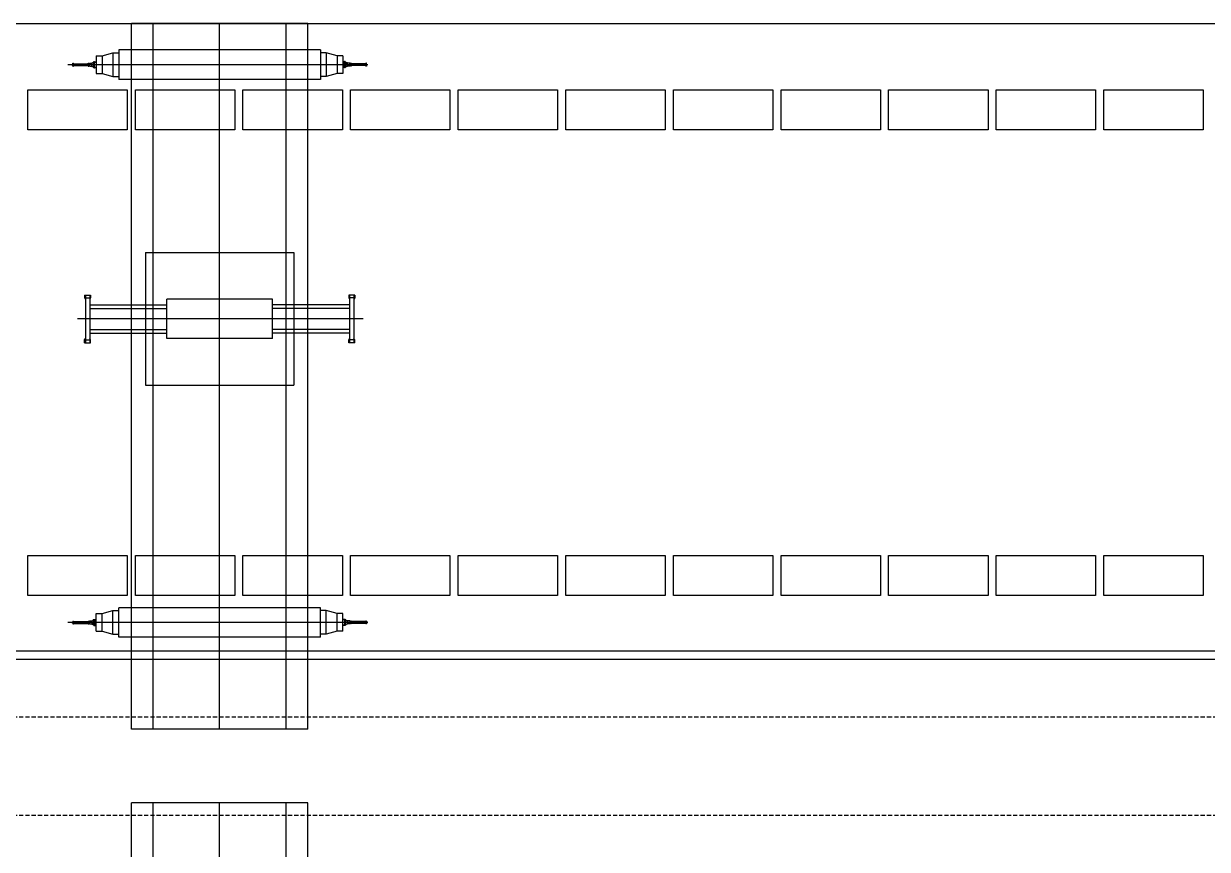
# Model space of a CAD drawing. Header units: millimetres. Extents: x -582 to 479, y -622 to 401.
# Drawn here: x 99.4 to 171.6, y 168.2 to 218.6 of the extents above; entities that cross this region are included whole.
import ezdxf

# ---------------------------------------------------------------- set-up
doc = ezdxf.new("R2010")
doc.units = ezdxf.units.MM
doc.linetypes.add('DASHED', pattern=[19.05, 12.7, -6.35])
for name, color, linetype in [('0001-佛渡-工艺-方案一-围网(内集卡一侧新增）', 40, 'Continuous'), ('0001-佛渡-工艺-方案一-设备', 40, 'Continuous'), ('0001-佛渡-平面-方案一道路中心线', 11, 'Continuous'), ('0001-佛渡-平面-方案一道路边界', 7, 'Continuous'), ('SLOT', 115, 'Continuous')]:
    doc.layers.add(name, color=color, linetype=linetype)
doc.linetypes.add('FENCELINE2', pattern='A,0.25,-0.1,[132,ltypeshp.shx,S=0.1,R=0,X=-0.1,Y=0],-0.1,1', length=1.45)

# ---------------------------------------------------------------- blocks, each defined once
blk = doc.blocks.new('YC')
at = {"color": 40, "extrusion": (0.019869, 3.07925e-06, 0.999803)}
for p, q in [((2963.457, -564.5, 0.059), (2952.717, -564.501, 0.273)), ((2952.721, -614.501, 0.273), (2952.717, -564.501, 0.273)), ((2954.034, -614.501, 0.247), (2954.03, -564.501, 0.247)), ((2958.091, -614.501, 0.166), (2958.087, -564.501, 0.166)), ((2962.148, -614.5, 0.086), (2962.145, -564.5, 0.085)), ((2963.461, -614.5, 0.059), (2963.457, -564.5, 0.059)), ((2950.572, -570.464, 0.315), (2950.93, -570.464, 0.308)), ((2950.572, -570.464, 0.315), (2950.572, -571.538, 0.315)), ((2950.93, -570.464, 0.308), (2951.584, -570.285, 0.295)), ((2950.93, -570.464, 0.308), (2950.93, -571.538, 0.308)), ((2951.584, -570.285, 0.295), (2951.942, -570.285, 0.288)), ((2951.584, -570.285, 0.295), (2951.584, -571.717, 0.295)), ((2964.233, -570.105, 0.044), (2951.942, -570.106, 0.288)), ((2951.942, -570.106, 0.288), (2951.942, -571.896, 0.288)), ((2964.233, -570.105, 0.044), (2964.233, -571.895, 0.044)), ((2964.591, -570.284, 0.037), (2964.233, -570.284, 0.044)), ((2965.245, -570.463, 0.024), (2964.591, -570.284, 0.037)), ((2964.591, -570.284, 0.037), (2964.591, -571.716, 0.037)), ((2965.603, -570.463, 0.017), (2965.245, -570.463, 0.024)), ((2965.245, -570.463, 0.024), (2965.245, -571.537, 0.024)), ((2965.603, -570.463, 0.017), (2965.603, -571.537, 0.017)), ((2967.111, -571, -0.013), (2948.84, -571.001, 0.35)), ((2949.083, -571.001, 0.345), (2949.154, -571.001, 0.344)), ((2949.138, -570.924, 0.344), (2949.144, -570.918, 0.344)), ((2949.138, -571.079, 0.344), (2949.138, -570.924, 0.344)), ((2949.138, -571.079, 0.344), (2949.144, -571.085, 0.344)), ((2949.144, -570.918, 0.344), (2949.18, -570.918, 0.343)), ((2949.144, -571.085, 0.344), (2949.144, -570.918, 0.344)), ((2949.144, -571.085, 0.344), (2949.18, -571.085, 0.343)), ((2949.18, -571.085, 0.343), (2949.18, -570.918, 0.343)), ((2949.18, -570.942, 0.343), (2950.156, -570.941, 0.324)), ((2949.18, -571.061, 0.343), (2950.156, -571.061, 0.324)), ((2950.073, -570.924, 0.325), (2950.079, -570.918, 0.325)), ((2950.073, -571.079, 0.325), (2950.073, -570.924, 0.325)), ((2950.073, -571.079, 0.325), (2950.079, -571.085, 0.325)), ((2950.079, -570.918, 0.325), (2950.115, -570.918, 0.325)), ((2950.079, -571.085, 0.325), (2950.079, -570.918, 0.325)), ((2950.079, -571.085, 0.325), (2950.115, -571.085, 0.325)), ((2950.115, -571.085, 0.325), (2950.115, -570.918, 0.325)), ((2950.156, -571.096, 0.324), (2950.156, -570.907, 0.324)), ((2950.294, -570.898, 0.321), (2950.405, -570.882, 0.319)), ((2950.294, -571.105, 0.321), (2950.294, -570.898, 0.321)), ((2950.294, -571.105, 0.321), (2950.405, -571.12, 0.319)), ((2950.374, -570.876, 0.319), (2950.458, -570.876, 0.318)), ((2950.374, -571.126, 0.319), (2950.458, -571.126, 0.318)), ((2950.384, -571.126, 0.319), (2950.468, -571.126, 0.317)), ((2950.387, -570.858, 0.319), (2950.387, -570.894, 0.319)), ((2950.387, -571.144, 0.319), (2950.387, -571.109, 0.319)), ((2950.405, -570.852, 0.319), (2950.389, -570.852, 0.319)), ((2950.405, -570.864, 0.319), (2950.389, -570.864, 0.319)), ((2950.405, -570.888, 0.319), (2950.389, -570.888, 0.319)), ((2950.405, -570.9, 0.319), (2950.389, -570.9, 0.319)), ((2950.405, -571.103, 0.319), (2950.389, -571.103, 0.319)), ((2950.405, -571.115, 0.319), (2950.389, -571.115, 0.319)), ((2950.405, -571.138, 0.319), (2950.389, -571.138, 0.319)), ((2950.405, -571.15, 0.319), (2950.389, -571.15, 0.319)), ((2950.405, -570.84, 0.319), (2950.405, -571.001, 0.319)), ((2950.405, -570.84, 0.319), (2950.431, -570.84, 0.318)), ((2950.405, -570.852, 0.319), (2950.405, -570.9, 0.319)), ((2950.405, -570.856, 0.319), (2950.405, -570.856, 0.319)), ((2950.405, -570.856, 0.319), (2950.405, -570.896, 0.319)), ((2950.405, -570.896, 0.319), (2950.405, -570.896, 0.319)), ((2950.405, -571.162, 0.319), (2950.405, -571.001, 0.319)), ((2950.405, -571.15, 0.319), (2950.405, -571.103, 0.319)), ((2950.405, -571.147, 0.319), (2950.405, -571.106, 0.319)), ((2950.405, -571.106, 0.319), (2950.405, -571.106, 0.319)), ((2950.405, -571.147, 0.319), (2950.405, -571.147, 0.319)), ((2950.405, -571.162, 0.319), (2950.431, -571.162, 0.318)), ((2950.431, -570.816, 0.318), (2950.467, -570.816, 0.318)), ((2950.431, -571.186, 0.318), (2950.431, -570.816, 0.318)), ((2950.431, -570.84, 0.318), (2950.431, -571.001, 0.318)), ((2950.431, -571.162, 0.318), (2950.431, -571.001, 0.318)), ((2950.431, -571.186, 0.318), (2950.467, -571.186, 0.318)), ((2950.467, -571.186, 0.318), (2950.467, -570.816, 0.318)), ((2965.792, -571.125, 0.013), (2965.707, -571.125, 0.015)), ((2965.744, -570.815, 0.014), (2965.708, -570.815, 0.015)), ((2965.708, -571.185, 0.015), (2965.708, -570.815, 0.015)), ((2965.744, -571.185, 0.014), (2965.708, -571.185, 0.015)), ((2965.802, -570.875, 0.013), (2965.718, -570.875, 0.014)), ((2965.802, -571.125, 0.013), (2965.718, -571.125, 0.014)), ((2965.744, -571.185, 0.014), (2965.744, -570.815, 0.014)), ((2965.744, -570.839, 0.014), (2965.744, -571, 0.014)), ((2965.77, -570.839, 0.013), (2965.744, -570.839, 0.014)), ((2965.744, -571.161, 0.014), (2965.744, -571, 0.014)), ((2965.77, -571.161, 0.013), (2965.744, -571.161, 0.014)), ((2965.77, -570.839, 0.013), (2965.77, -571, 0.013)), ((2965.77, -570.855, 0.013), (2965.771, -570.855, 0.013)), ((2965.77, -570.855, 0.013), (2965.77, -570.895, 0.013)), ((2965.881, -570.897, 0.011), (2965.77, -570.881, 0.013)), ((2965.77, -570.895, 0.013), (2965.771, -570.895, 0.013)), ((2965.77, -571.161, 0.013), (2965.77, -571, 0.013)), ((2965.881, -571.104, 0.011), (2965.77, -571.119, 0.013)), ((2965.77, -571.145, 0.013), (2965.77, -571.105, 0.013)), ((2965.77, -571.105, 0.013), (2965.771, -571.105, 0.013)), ((2965.77, -571.145, 0.013), (2965.771, -571.145, 0.013)), ((2965.771, -570.851, 0.013), (2965.771, -570.899, 0.013)), ((2965.771, -570.851, 0.013), (2965.787, -570.851, 0.013)), ((2965.771, -570.863, 0.013), (2965.787, -570.863, 0.013)), ((2965.771, -570.887, 0.013), (2965.787, -570.887, 0.013)), ((2965.771, -570.899, 0.013), (2965.787, -570.899, 0.013)), ((2965.771, -571.102, 0.013), (2965.787, -571.102, 0.013)), ((2965.771, -571.149, 0.013), (2965.771, -571.102, 0.013)), ((2965.771, -571.113, 0.013), (2965.787, -571.113, 0.013)), ((2965.771, -571.137, 0.013), (2965.787, -571.137, 0.013)), ((2965.771, -571.149, 0.013), (2965.787, -571.149, 0.013)), ((2965.788, -570.857, 0.013), (2965.788, -570.893, 0.013)), ((2965.788, -571.143, 0.013), (2965.788, -571.107, 0.013)), ((2965.881, -571.104, 0.011), (2965.881, -570.897, 0.011)), ((2966.02, -571.095, 0.008), (2966.02, -570.906, 0.008)), ((2966.996, -570.94, -0.011), (2966.02, -570.94, 0.008)), ((2966.996, -571.06, -0.011), (2966.02, -571.06, 0.008)), ((2966.06, -571.084, 0.008), (2966.06, -570.916, 0.008)), ((2966.096, -570.916, 0.007), (2966.06, -570.916, 0.008)), ((2966.096, -571.084, 0.007), (2966.06, -571.084, 0.008)), ((2966.102, -570.922, 0.007), (2966.096, -570.916, 0.007)), ((2966.096, -571.084, 0.007), (2966.096, -570.916, 0.007)), ((2966.102, -571.078, 0.007), (2966.096, -571.084, 0.007)), ((2966.102, -571.078, 0.007), (2966.102, -570.922, 0.007)), ((2966.996, -571.084, -0.011), (2966.996, -570.916, -0.011)), ((2967.032, -570.916, -0.012), (2966.996, -570.916, -0.011)), ((2967.032, -571.084, -0.012), (2966.996, -571.084, -0.011)), ((2967.038, -570.922, -0.012), (2967.032, -570.916, -0.012)), ((2967.032, -571.084, -0.012), (2967.032, -570.916, -0.012)), ((2967.038, -571.078, -0.012), (2967.032, -571.084, -0.012)), ((2967.038, -571.078, -0.012), (2967.038, -570.922, -0.012)), ((2950.572, -571.538, 0.315), (2950.93, -571.538, 0.308)), ((2950.93, -571.538, 0.308), (2951.584, -571.717, 0.295)), ((2951.584, -571.717, 0.295), (2951.942, -571.717, 0.288)), ((2964.233, -571.895, 0.044), (2951.942, -571.896, 0.288)), ((2964.591, -571.716, 0.037), (2964.233, -571.716, 0.044)), ((2965.245, -571.537, 0.024), (2964.591, -571.716, 0.037)), ((2965.603, -571.537, 0.017), (2965.245, -571.537, 0.024)), ((2953.574, -585.459, 0.256), (2962.604, -585.458, 0.076)), ((2953.574, -585.459, 0.256), (2953.574, -593.543, 0.256)), ((2962.604, -585.458, 0.076), (2962.605, -593.543, 0.076)), ((2949.857, -588.045, 0.33), (2950.221, -588.045, 0.322)), ((2949.857, -588.045, 0.33), (2949.857, -588.218, 0.33)), ((2949.857, -588.218, 0.33), (2949.905, -588.305, 0.329)), ((2949.905, -588.045, 0.329), (2949.905, -590.957, 0.329)), ((2949.905, -588.218, 0.329), (2950.173, -588.218, 0.323)), ((2950.173, -588.045, 0.323), (2950.173, -590.957, 0.323)), ((2950.221, -588.218, 0.322), (2950.173, -588.305, 0.323)), ((2950.173, -588.635, 0.323), (2954.867, -588.634, 0.23)), ((2950.221, -588.045, 0.322), (2950.221, -588.218, 0.322)), ((2954.867, -590.697, 0.23), (2954.867, -588.304, 0.23)), ((2961.311, -588.304, 0.102), (2954.867, -588.304, 0.23)), ((2961.311, -590.697, 0.102), (2961.311, -588.304, 0.102)), ((2966.005, -588.634, 0.009), (2961.311, -588.634, 0.102)), ((2966.321, -588.044, 0.003), (2965.957, -588.044, 0.01)), ((2965.957, -588.044, 0.01), (2965.957, -588.217, 0.01)), ((2965.957, -588.217, 0.01), (2966.005, -588.304, 0.009)), ((2966.005, -588.044, 0.009), (2966.005, -590.956, 0.009)), ((2966.273, -588.217, 0.003), (2966.005, -588.217, 0.009)), ((2966.273, -588.044, 0.003), (2966.273, -590.956, 0.003)), ((2966.321, -588.217, 0.003), (2966.273, -588.304, 0.003)), ((2966.321, -588.044, 0.003), (2966.321, -588.217, 0.003)), ((2950.173, -588.867, 0.323), (2954.867, -588.867, 0.23)), ((2966.005, -588.866, 0.009), (2961.311, -588.866, 0.102)), ((2966.828, -589.5, -0.008), (2949.423, -589.501, 0.338)), ((2963.04, -589.5, 0.068), (2953.139, -589.501, 0.264)), ((2949.857, -590.784, 0.33), (2949.905, -590.698, 0.329)), ((2949.857, -590.957, 0.33), (2949.857, -590.784, 0.33)), ((2949.905, -590.784, 0.329), (2950.173, -590.784, 0.323)), ((2950.173, -590.135, 0.323), (2954.867, -590.135, 0.23)), ((2950.173, -590.368, 0.323), (2954.867, -590.367, 0.23)), ((2950.221, -590.784, 0.322), (2950.173, -590.698, 0.323)), ((2950.221, -590.957, 0.322), (2950.221, -590.784, 0.322)), ((2961.311, -590.697, 0.102), (2954.867, -590.697, 0.23)), ((2966.005, -590.134, 0.009), (2961.311, -590.134, 0.102)), ((2966.005, -590.366, 0.009), (2961.311, -590.367, 0.102)), ((2965.957, -590.783, 0.01), (2966.005, -590.696, 0.009)), ((2965.957, -590.956, 0.01), (2965.957, -590.783, 0.01)), ((2966.273, -590.783, 0.003), (2966.005, -590.783, 0.009)), ((2966.321, -590.783, 0.003), (2966.273, -590.696, 0.003)), ((2966.321, -590.956, 0.003), (2966.321, -590.783, 0.003)), ((2949.857, -590.957, 0.33), (2950.221, -590.957, 0.322)), ((2966.321, -590.956, 0.003), (2965.957, -590.956, 0.01)), ((2953.574, -593.543, 0.256), (2962.605, -593.543, 0.076)), ((2950.933, -607.464, 0.308), (2951.587, -607.285, 0.295)), ((2951.587, -607.285, 0.295), (2951.945, -607.285, 0.288)), ((2951.587, -608.717, 0.295), (2951.587, -607.285, 0.295)), ((2964.236, -607.105, 0.044), (2951.945, -607.106, 0.288)), ((2951.945, -608.896, 0.288), (2951.945, -607.106, 0.288)), ((2964.236, -608.895, 0.044), (2964.236, -607.105, 0.044)), ((2964.594, -607.284, 0.037), (2964.236, -607.284, 0.044)), ((2965.248, -607.463, 0.024), (2964.594, -607.284, 0.037)), ((2964.594, -608.716, 0.037), (2964.594, -607.284, 0.037)), ((2967.114, -608, -0.013), (2948.842, -608.001, 0.35)), ((2949.086, -608.001, 0.345), (2949.157, -608.001, 0.344)), ((2949.141, -607.924, 0.344), (2949.146, -607.918, 0.344)), ((2949.141, -607.924, 0.344), (2949.141, -608.079, 0.344)), ((2949.141, -608.079, 0.344), (2949.146, -608.085, 0.344)), ((2949.146, -607.918, 0.344), (2949.182, -607.918, 0.343)), ((2949.146, -607.918, 0.344), (2949.146, -608.085, 0.344)), ((2949.146, -608.085, 0.344), (2949.182, -608.085, 0.343)), ((2949.182, -607.918, 0.343), (2949.182, -608.085, 0.343)), ((2949.182, -607.942, 0.343), (2950.158, -607.941, 0.324)), ((2949.182, -608.061, 0.343), (2950.158, -608.061, 0.324)), ((2950.076, -607.924, 0.325), (2950.082, -607.918, 0.325)), ((2950.076, -607.924, 0.325), (2950.076, -608.079, 0.325)), ((2950.076, -608.079, 0.325), (2950.082, -608.085, 0.325)), ((2950.082, -607.918, 0.325), (2950.118, -607.918, 0.325)), ((2950.082, -607.918, 0.325), (2950.082, -608.085, 0.325)), ((2950.082, -608.085, 0.325), (2950.118, -608.085, 0.325)), ((2950.118, -607.918, 0.325), (2950.118, -608.085, 0.325)), ((2950.158, -607.907, 0.324), (2950.158, -608.096, 0.324)), ((2950.297, -607.898, 0.321), (2950.408, -607.882, 0.319)), ((2950.297, -607.898, 0.321), (2950.297, -608.105, 0.321)), ((2950.297, -608.105, 0.321), (2950.408, -608.12, 0.319)), ((2950.377, -607.876, 0.319), (2950.46, -607.876, 0.318)), ((2950.386, -607.876, 0.319), (2950.471, -607.876, 0.318)), ((2950.39, -607.858, 0.319), (2950.39, -607.894, 0.319)), ((2950.39, -608.144, 0.319), (2950.39, -608.109, 0.319)), ((2950.408, -607.852, 0.319), (2950.392, -607.852, 0.319)), ((2950.408, -607.864, 0.319), (2950.392, -607.864, 0.319)), ((2950.408, -607.888, 0.319), (2950.392, -607.888, 0.319)), ((2950.408, -607.9, 0.319), (2950.392, -607.9, 0.319)), ((2950.408, -608.103, 0.319), (2950.392, -608.103, 0.319)), ((2950.408, -608.115, 0.319), (2950.392, -608.115, 0.319)), ((2950.408, -607.84, 0.319), (2950.434, -607.84, 0.318)), ((2950.408, -607.84, 0.319), (2950.408, -608.001, 0.319)), ((2950.408, -607.852, 0.319), (2950.408, -607.9, 0.319)), ((2950.408, -607.856, 0.319), (2950.408, -607.896, 0.319)), ((2950.408, -607.856, 0.319), (2950.408, -607.856, 0.319)), ((2950.408, -607.896, 0.319), (2950.408, -607.896, 0.319)), ((2950.408, -608.162, 0.319), (2950.408, -608.001, 0.319)), ((2950.408, -608.15, 0.319), (2950.408, -608.103, 0.319)), ((2950.408, -608.106, 0.319), (2950.408, -608.106, 0.319)), ((2950.408, -608.147, 0.319), (2950.408, -608.106, 0.319)), ((2950.434, -607.816, 0.318), (2950.47, -607.816, 0.318)), ((2950.434, -607.816, 0.318), (2950.434, -608.186, 0.318)), ((2950.434, -607.84, 0.318), (2950.434, -608.001, 0.318)), ((2950.434, -608.162, 0.318), (2950.434, -608.001, 0.318)), ((2950.47, -607.816, 0.318), (2950.47, -608.186, 0.318)), ((2950.575, -607.464, 0.315), (2950.933, -607.464, 0.308)), ((2950.575, -608.538, 0.315), (2950.575, -607.464, 0.315)), ((2950.933, -608.538, 0.308), (2950.933, -607.464, 0.308)), ((2965.606, -607.463, 0.017), (2965.248, -607.463, 0.024)), ((2965.248, -608.537, 0.024), (2965.248, -607.463, 0.024)), ((2965.606, -608.537, 0.017), (2965.606, -607.463, 0.017)), ((2965.794, -607.875, 0.013), (2965.71, -607.875, 0.015)), ((2965.747, -607.815, 0.014), (2965.711, -607.815, 0.015)), ((2965.711, -607.815, 0.015), (2965.711, -608.185, 0.015)), ((2965.804, -607.875, 0.013), (2965.72, -607.875, 0.015)), ((2965.747, -607.815, 0.014), (2965.747, -608.185, 0.014)), ((2965.773, -607.839, 0.013), (2965.747, -607.839, 0.014)), ((2965.747, -607.839, 0.014), (2965.747, -608, 0.014)), ((2965.747, -608.161, 0.014), (2965.747, -608, 0.014)), ((2965.773, -607.839, 0.013), (2965.773, -608, 0.013)), ((2965.773, -607.851, 0.013), (2965.789, -607.851, 0.013)), ((2965.773, -607.851, 0.013), (2965.773, -607.899, 0.013)), ((2965.773, -607.855, 0.013), (2965.773, -607.895, 0.013)), ((2965.773, -607.855, 0.013), (2965.773, -607.855, 0.013)), ((2965.773, -607.863, 0.013), (2965.789, -607.863, 0.013)), ((2965.884, -607.897, 0.011), (2965.773, -607.881, 0.013)), ((2965.773, -607.887, 0.013), (2965.789, -607.887, 0.013)), ((2965.773, -607.895, 0.013), (2965.773, -607.895, 0.013)), ((2965.773, -607.899, 0.013), (2965.789, -607.899, 0.013)), ((2965.773, -608.161, 0.013), (2965.773, -608, 0.013)), ((2965.773, -608.149, 0.013), (2965.773, -608.102, 0.013)), ((2965.773, -608.102, 0.013), (2965.789, -608.102, 0.013)), ((2965.884, -608.104, 0.011), (2965.773, -608.119, 0.013)), ((2965.773, -608.105, 0.013), (2965.773, -608.105, 0.013)), ((2965.773, -608.145, 0.013), (2965.773, -608.105, 0.013)), ((2965.773, -608.113, 0.013), (2965.789, -608.113, 0.013)), ((2965.791, -607.857, 0.013), (2965.791, -607.893, 0.013)), ((2965.791, -608.143, 0.013), (2965.791, -608.107, 0.013)), ((2965.884, -607.897, 0.011), (2965.884, -608.104, 0.011)), ((2966.022, -607.906, 0.009), (2966.022, -608.095, 0.009)), ((2966.998, -607.94, -0.011), (2966.022, -607.94, 0.009)), ((2966.998, -608.06, -0.011), (2966.022, -608.06, 0.009)), ((2966.063, -607.916, 0.008), (2966.063, -608.084, 0.008)), ((2966.099, -607.916, 0.007), (2966.063, -607.916, 0.008)), ((2966.099, -608.084, 0.007), (2966.063, -608.084, 0.008)), ((2966.105, -607.922, 0.007), (2966.099, -607.916, 0.007)), ((2966.099, -607.916, 0.007), (2966.099, -608.084, 0.007)), ((2966.105, -608.078, 0.007), (2966.099, -608.084, 0.007)), ((2966.105, -607.922, 0.007), (2966.105, -608.078, 0.007)), ((2966.998, -607.916, -0.011), (2966.998, -608.084, -0.011)), ((2967.034, -607.916, -0.012), (2966.998, -607.916, -0.011)), ((2967.034, -608.084, -0.012), (2966.998, -608.084, -0.011)), ((2967.04, -607.922, -0.012), (2967.034, -607.916, -0.012)), ((2967.034, -607.916, -0.012), (2967.034, -608.084, -0.012)), ((2967.04, -608.078, -0.012), (2967.034, -608.084, -0.012)), ((2967.04, -607.922, -0.012), (2967.04, -608.078, -0.012)), ((2950.377, -608.126, 0.319), (2950.46, -608.126, 0.318)), ((2950.408, -608.138, 0.319), (2950.392, -608.138, 0.319)), ((2950.408, -608.15, 0.319), (2950.392, -608.15, 0.319)), ((2950.408, -608.147, 0.319), (2950.408, -608.147, 0.319)), ((2950.408, -608.162, 0.319), (2950.434, -608.162, 0.318)), ((2950.434, -608.186, 0.318), (2950.47, -608.186, 0.318)), ((2950.575, -608.538, 0.315), (2950.933, -608.538, 0.308)), ((2950.933, -608.538, 0.308), (2951.587, -608.717, 0.295)), ((2951.587, -608.717, 0.295), (2951.945, -608.717, 0.288)), ((2964.594, -608.716, 0.037), (2964.236, -608.716, 0.044)), ((2965.248, -608.537, 0.024), (2964.594, -608.716, 0.037)), ((2965.606, -608.537, 0.017), (2965.248, -608.537, 0.024)), ((2965.747, -608.185, 0.014), (2965.711, -608.185, 0.015)), ((2965.804, -608.125, 0.013), (2965.721, -608.125, 0.015)), ((2965.773, -608.161, 0.013), (2965.747, -608.161, 0.014)), ((2965.773, -608.137, 0.013), (2965.789, -608.137, 0.013)), ((2965.773, -608.145, 0.013), (2965.773, -608.145, 0.013)), ((2965.773, -608.149, 0.013), (2965.789, -608.149, 0.013)), ((2964.236, -608.895, 0.044), (2951.945, -608.896, 0.288)), ((2963.461, -614.5, 0.059), (2952.721, -614.501, 0.273))]:
    blk.add_line(p, q, dxfattribs=at)
at = {"color": 40, "linetype": 'ByBlock', "extrusion": (0.019869, 3.07925e-06, 0.999803)}
for p, q in [((2950.156, -570.907, 0.324), (2950.294, -570.907, 0.321)), ((2950.156, -571.096, 0.324), (2950.294, -571.096, 0.321)), ((2966.02, -570.906, 0.008), (2965.881, -570.906, 0.011)), ((2966.02, -571.095, 0.008), (2965.881, -571.095, 0.011)), ((2950.158, -607.907, 0.324), (2950.297, -607.907, 0.321)), ((2950.158, -608.096, 0.324), (2950.297, -608.096, 0.321)), ((2966.022, -607.906, 0.009), (2965.884, -607.906, 0.011)), ((2966.022, -608.095, 0.009), (2965.884, -608.095, 0.011))]:
    blk.add_line(p, q, dxfattribs=at)
at = {"color": 40, "linetype": 'Continuous', "extrusion": (0.019869, 3.07925e-06, 0.999803)}
for p, q in [((2950.467, -570.821, 0.318), (2950.578, -570.821, 0.315)), ((2950.467, -570.84, 0.318), (2950.578, -570.84, 0.315)), ((2950.467, -571.162, 0.318), (2950.578, -571.162, 0.315)), ((2950.467, -571.181, 0.318), (2950.578, -571.181, 0.315)), ((2965.708, -570.82, 0.015), (2965.598, -570.82, 0.017)), ((2965.708, -570.839, 0.015), (2965.598, -570.839, 0.017)), ((2965.708, -571.161, 0.015), (2965.598, -571.161, 0.017)), ((2965.708, -571.18, 0.015), (2965.598, -571.18, 0.017)), ((2950.47, -607.821, 0.318), (2950.58, -607.821, 0.315)), ((2950.47, -607.84, 0.318), (2950.58, -607.84, 0.315)), ((2965.711, -607.82, 0.015), (2965.6, -607.82, 0.017)), ((2965.711, -607.839, 0.015), (2965.6, -607.839, 0.017)), ((2950.47, -608.162, 0.318), (2950.58, -608.162, 0.315)), ((2950.47, -608.181, 0.318), (2950.58, -608.181, 0.315)), ((2965.711, -608.161, 0.015), (2965.6, -608.161, 0.017)), ((2965.711, -608.18, 0.015), (2965.6, -608.18, 0.017))]:
    blk.add_line(p, q, dxfattribs=at)
at = {"color": 40, "extrusion": (-0.019869, -3.07925e-06, -0.999803)}
for centre, major_axis, start_param, end_param in [((2950.399, -570.858, 0.319), (-0.00843, -0.00844, 0.00017), 0.2618, 1.308997), ((2950.433, -570.876, 0.318), (-0.032, 0.032, 0.0006), -1.051761, -0.519035), ((2950.399, -570.894, 0.319), (-0.00843, 0.00843, 0.00017), -1.308997, -0.261799), ((2950.399, -571.109, 0.319), (-0.00843, 0.00843, 0.00017), -1.308997, -0.261799), ((2950.433, -571.126, 0.318), (-0.032, 0.032, 0.0006), -1.051761, -0.519035), ((2950.399, -571.144, 0.319), (-0.00843, 0.00843, 0.00017), -1.308997, -0.261799), ((2965.776, -570.857, 0.013), (-0.00843, 0.00843, 0.00017), 1.832596, 2.879794), ((2965.743, -570.875, 0.014), (-0.032, -0.032, 0.0006), 3.660628, 4.193354), ((2965.776, -570.893, 0.013), (-0.00843, 0.00843, 0.00017), 1.832596, 2.879793), ((2965.776, -571.107, 0.013), (-0.00843, -0.00844, 0.00017), 3.403392, 4.45059), ((2965.743, -571.125, 0.014), (-0.032, -0.032, 0.0006), 3.660628, 4.193354), ((2965.776, -571.143, 0.013), (-0.00843, 0.00843, 0.00017), 1.832596, 2.879794), ((2950.402, -607.858, 0.319), (-0.00843, 0.00843, 0.00017), -1.308997, -0.261799), ((2950.435, -607.876, 0.318), (-0.032, 0.032, 0.0006), -1.051761, -0.519035), ((2950.402, -607.894, 0.319), (-0.00843, 0.00843, 0.00017), -1.308997, -0.261799), ((2950.402, -608.109, 0.319), (-0.00843, 0.00843, 0.00017), -1.308997, -0.261799), ((2950.435, -608.126, 0.318), (-0.032, 0.032, 0.0006), -1.051761, -0.519035), ((2965.779, -607.857, 0.013), (-0.00843, 0.00843, 0.00017), 1.832596, 2.879793), ((2965.745, -607.875, 0.014), (-0.032, -0.032, 0.0006), 3.660628, 4.193354), ((2965.779, -607.893, 0.013), (-0.00843, -0.00844, 0.00017), 3.403392, 4.45059), ((2965.779, -608.107, 0.013), (-0.00843, 0.00843, 0.00017), 1.832596, 2.879793), ((2965.746, -608.125, 0.014), (-0.032, -0.032, 0.0006), 3.660628, 4.193354), ((2950.402, -608.144, 0.319), (-0.00843, 0.00843, 0.00017), -1.308997, -0.261799), ((2965.779, -608.143, 0.013), (-0.00843, 0.00843, 0.00017), 1.832596, 2.879793)]:
    blk.add_ellipse(centre, major_axis=major_axis, ratio=1, start_param=start_param, end_param=end_param, dxfattribs=at)
blk = doc.blocks.new('YC0')
at = {"color": 0, "extrusion": (0.019869, 1.67321e-06, 0.999803)}
for p, q in [((-509.5, -81.817, 0.107), (-509.5, -38.817, 0.107)), ((-498.76, -38.817, -0.107), (-509.5, -38.817, 0.107)), ((-508.187, -81.817, 0.081), (-508.187, -38.817, 0.081)), ((-504.13, -81.817, 0), (-504.13, -38.817, 0)), ((-500.073, -81.817, -0.081), (-500.073, -38.817, -0.081)), ((-498.76, -81.817, -0.107), (-498.76, -38.817, -0.107)), ((-511.646, -40.78, 0.149), (-511.288, -40.78, 0.142)), ((-511.646, -40.78, 0.149), (-511.646, -41.854, 0.149)), ((-511.288, -40.78, 0.142), (-510.634, -40.601, 0.129)), ((-511.288, -40.78, 0.142), (-511.288, -41.854, 0.142)), ((-510.634, -40.601, 0.129), (-510.276, -40.601, 0.122)), ((-510.634, -40.601, 0.129), (-510.634, -42.033, 0.129)), ((-497.985, -40.422, -0.122), (-510.276, -40.422, 0.122)), ((-510.276, -40.422, 0.122), (-510.276, -42.212, 0.122)), ((-497.985, -40.422, -0.122), (-497.985, -42.212, -0.122)), ((-497.627, -40.601, -0.129), (-497.985, -40.601, -0.122)), ((-496.973, -40.78, -0.142), (-497.627, -40.601, -0.129)), ((-497.627, -40.601, -0.129), (-497.627, -42.033, -0.129)), ((-496.615, -40.78, -0.149), (-496.973, -40.78, -0.142)), ((-496.973, -40.78, -0.142), (-496.973, -41.854, -0.142)), ((-496.615, -40.78, -0.149), (-496.615, -41.854, -0.149)), ((-495.106, -41.317, -0.179), (-513.378, -41.317, 0.184)), ((-513.135, -41.317, 0.179), (-513.064, -41.317, 0.178)), ((-513.08, -41.24, 0.178), (-513.074, -41.234, 0.178)), ((-513.08, -41.395, 0.178), (-513.08, -41.24, 0.178)), ((-513.08, -41.395, 0.178), (-513.074, -41.401, 0.178)), ((-513.074, -41.234, 0.178), (-513.038, -41.234, 0.177)), ((-513.074, -41.401, 0.178), (-513.074, -41.234, 0.178)), ((-513.074, -41.401, 0.178), (-513.038, -41.401, 0.177)), ((-513.038, -41.401, 0.177), (-513.038, -41.234, 0.177)), ((-513.038, -41.257, 0.177), (-512.062, -41.257, 0.158)), ((-513.038, -41.377, 0.177), (-512.062, -41.377, 0.158)), ((-512.144, -41.24, 0.159), (-512.138, -41.234, 0.159)), ((-512.144, -41.395, 0.159), (-512.144, -41.24, 0.159)), ((-512.144, -41.395, 0.159), (-512.138, -41.401, 0.159)), ((-512.138, -41.234, 0.159), (-512.103, -41.234, 0.158)), ((-512.138, -41.401, 0.159), (-512.138, -41.234, 0.159)), ((-512.138, -41.401, 0.159), (-512.103, -41.401, 0.158)), ((-512.103, -41.401, 0.158), (-512.103, -41.234, 0.158)), ((-512.062, -41.412, 0.158), (-512.062, -41.223, 0.158)), ((-511.924, -41.214, 0.155), (-511.813, -41.198, 0.153)), ((-511.924, -41.421, 0.155), (-511.924, -41.214, 0.155)), ((-511.924, -41.421, 0.155), (-511.813, -41.436, 0.153)), ((-511.844, -41.192, 0.153), (-511.76, -41.192, 0.152)), ((-511.844, -41.442, 0.153), (-511.76, -41.442, 0.152)), ((-511.834, -41.442, 0.153), (-511.749, -41.442, 0.151)), ((-511.831, -41.174, 0.153), (-511.831, -41.21, 0.153)), ((-511.831, -41.46, 0.153), (-511.831, -41.425, 0.153)), ((-511.813, -41.168, 0.153), (-511.829, -41.168, 0.153)), ((-511.813, -41.18, 0.153), (-511.829, -41.18, 0.153)), ((-511.813, -41.204, 0.153), (-511.829, -41.204, 0.153)), ((-511.813, -41.216, 0.153), (-511.829, -41.216, 0.153)), ((-511.813, -41.419, 0.153), (-511.829, -41.419, 0.153)), ((-511.813, -41.43, 0.153), (-511.829, -41.43, 0.153)), ((-511.813, -41.454, 0.153), (-511.829, -41.454, 0.153)), ((-511.813, -41.466, 0.153), (-511.829, -41.466, 0.153)), ((-511.813, -41.156, 0.153), (-511.813, -41.317, 0.153)), ((-511.813, -41.156, 0.153), (-511.786, -41.156, 0.152)), ((-511.813, -41.168, 0.153), (-511.813, -41.216, 0.153)), ((-511.813, -41.172, 0.153), (-511.813, -41.172, 0.153)), ((-511.813, -41.172, 0.153), (-511.813, -41.212, 0.153)), ((-511.813, -41.212, 0.153), (-511.813, -41.212, 0.153)), ((-511.813, -41.478, 0.153), (-511.813, -41.317, 0.153)), ((-511.813, -41.466, 0.153), (-511.813, -41.419, 0.153)), ((-511.813, -41.462, 0.153), (-511.813, -41.422, 0.153)), ((-511.813, -41.422, 0.153), (-511.813, -41.422, 0.153)), ((-511.813, -41.462, 0.153), (-511.813, -41.462, 0.153)), ((-511.813, -41.478, 0.153), (-511.786, -41.478, 0.152)), ((-511.786, -41.132, 0.152), (-511.751, -41.132, 0.151)), ((-511.786, -41.502, 0.152), (-511.786, -41.132, 0.152)), ((-511.786, -41.156, 0.152), (-511.786, -41.317, 0.152)), ((-511.786, -41.478, 0.152), (-511.786, -41.317, 0.152)), ((-511.786, -41.502, 0.152), (-511.751, -41.502, 0.151)), ((-511.751, -41.502, 0.151), (-511.751, -41.132, 0.151)), ((-496.426, -41.442, -0.153), (-496.511, -41.442, -0.151)), ((-496.474, -41.132, -0.152), (-496.51, -41.132, -0.151)), ((-496.51, -41.502, -0.151), (-496.51, -41.132, -0.151)), ((-496.474, -41.502, -0.152), (-496.51, -41.502, -0.151)), ((-496.416, -41.192, -0.153), (-496.5, -41.192, -0.152)), ((-496.416, -41.442, -0.153), (-496.5, -41.442, -0.152)), ((-496.474, -41.502, -0.152), (-496.474, -41.132, -0.152)), ((-496.474, -41.156, -0.152), (-496.474, -41.317, -0.152)), ((-496.448, -41.156, -0.153), (-496.474, -41.156, -0.152)), ((-496.474, -41.478, -0.152), (-496.474, -41.317, -0.152)), ((-496.448, -41.478, -0.153), (-496.474, -41.478, -0.152)), ((-496.448, -41.156, -0.153), (-496.448, -41.317, -0.153)), ((-496.448, -41.172, -0.153), (-496.447, -41.172, -0.153)), ((-496.448, -41.172, -0.153), (-496.448, -41.212, -0.153)), ((-496.337, -41.214, -0.155), (-496.448, -41.198, -0.153)), ((-496.448, -41.212, -0.153), (-496.447, -41.212, -0.153)), ((-496.448, -41.478, -0.153), (-496.448, -41.317, -0.153)), ((-496.337, -41.421, -0.155), (-496.448, -41.436, -0.153)), ((-496.448, -41.462, -0.153), (-496.448, -41.422, -0.153)), ((-496.448, -41.422, -0.153), (-496.447, -41.422, -0.153)), ((-496.448, -41.462, -0.153), (-496.447, -41.462, -0.153)), ((-496.447, -41.168, -0.153), (-496.447, -41.216, -0.153)), ((-496.447, -41.168, -0.153), (-496.431, -41.168, -0.153)), ((-496.447, -41.18, -0.153), (-496.431, -41.18, -0.153)), ((-496.447, -41.204, -0.153), (-496.431, -41.204, -0.153)), ((-496.447, -41.216, -0.153), (-496.431, -41.216, -0.153)), ((-496.447, -41.419, -0.153), (-496.431, -41.419, -0.153)), ((-496.447, -41.466, -0.153), (-496.447, -41.419, -0.153)), ((-496.447, -41.43, -0.153), (-496.431, -41.43, -0.153)), ((-496.447, -41.454, -0.153), (-496.431, -41.454, -0.153)), ((-496.447, -41.466, -0.153), (-496.431, -41.466, -0.153)), ((-496.43, -41.174, -0.153), (-496.43, -41.21, -0.153)), ((-496.43, -41.46, -0.153), (-496.43, -41.425, -0.153)), ((-496.337, -41.421, -0.155), (-496.337, -41.214, -0.155)), ((-496.198, -41.412, -0.158), (-496.198, -41.223, -0.158)), ((-495.222, -41.257, -0.177), (-496.198, -41.257, -0.158)), ((-495.222, -41.377, -0.177), (-496.198, -41.377, -0.158)), ((-496.158, -41.401, -0.158), (-496.158, -41.234, -0.158)), ((-496.122, -41.234, -0.159), (-496.158, -41.234, -0.158)), ((-496.122, -41.401, -0.159), (-496.158, -41.401, -0.158)), ((-496.116, -41.24, -0.159), (-496.122, -41.234, -0.159)), ((-496.122, -41.401, -0.159), (-496.122, -41.234, -0.159)), ((-496.116, -41.395, -0.159), (-496.122, -41.401, -0.159)), ((-496.116, -41.395, -0.159), (-496.116, -41.24, -0.159)), ((-495.222, -41.401, -0.177), (-495.222, -41.234, -0.177)), ((-495.186, -41.234, -0.178), (-495.222, -41.234, -0.177)), ((-495.186, -41.401, -0.178), (-495.222, -41.401, -0.177)), ((-495.18, -41.24, -0.178), (-495.186, -41.234, -0.178)), ((-495.186, -41.401, -0.178), (-495.186, -41.234, -0.178)), ((-495.18, -41.395, -0.178), (-495.186, -41.401, -0.178)), ((-495.18, -41.395, -0.178), (-495.18, -41.24, -0.178)), ((-511.646, -41.854, 0.149), (-511.288, -41.854, 0.142)), ((-511.288, -41.854, 0.142), (-510.634, -42.033, 0.129)), ((-510.634, -42.033, 0.129), (-510.276, -42.033, 0.122)), ((-497.985, -42.212, -0.122), (-510.276, -42.212, 0.122)), ((-497.627, -42.033, -0.129), (-497.985, -42.033, -0.122)), ((-496.973, -41.854, -0.142), (-497.627, -42.033, -0.129)), ((-496.615, -41.854, -0.149), (-496.973, -41.854, -0.142)), ((-508.645, -52.775, 0.09), (-508.645, -60.859, 0.09)), ((-508.645, -52.775, 0.09), (-499.615, -52.775, -0.09)), ((-499.615, -52.775, -0.09), (-499.615, -60.859, -0.09)), ((-512.362, -55.361, 0.164), (-511.998, -55.361, 0.156)), ((-512.362, -55.361, 0.164), (-512.362, -55.534, 0.164)), ((-512.362, -55.534, 0.164), (-512.314, -55.621, 0.163)), ((-512.314, -55.361, 0.163), (-512.314, -58.273, 0.163)), ((-512.314, -55.534, 0.163), (-512.046, -55.534, 0.157)), ((-512.046, -55.361, 0.157), (-512.046, -58.273, 0.157)), ((-511.998, -55.534, 0.156), (-512.046, -55.621, 0.157)), ((-511.998, -55.361, 0.156), (-511.998, -55.534, 0.156)), ((-495.898, -55.361, -0.164), (-496.262, -55.361, -0.156)), ((-496.262, -55.361, -0.156), (-496.262, -55.534, -0.156)), ((-496.262, -55.534, -0.156), (-496.214, -55.621, -0.157)), ((-496.214, -55.361, -0.157), (-496.214, -58.273, -0.157)), ((-495.946, -55.534, -0.163), (-496.214, -55.534, -0.157)), ((-495.946, -55.361, -0.163), (-495.946, -58.273, -0.163)), ((-495.898, -55.534, -0.164), (-495.946, -55.621, -0.163)), ((-495.898, -55.361, -0.164), (-495.898, -55.534, -0.164)), ((-512.046, -55.951, 0.157), (-507.352, -55.951, 0.064)), ((-512.046, -56.183, 0.157), (-507.352, -56.183, 0.064)), ((-507.352, -58.013, 0.064), (-507.352, -55.621, 0.064)), ((-500.908, -55.621, -0.064), (-507.352, -55.621, 0.064)), ((-500.908, -58.013, -0.064), (-500.908, -55.621, -0.064)), ((-496.214, -55.951, -0.157), (-500.908, -55.951, -0.064)), ((-496.214, -56.183, -0.157), (-500.908, -56.183, -0.064)), ((-495.391, -56.817, -0.174), (-512.796, -56.817, 0.172)), ((-499.18, -56.817, -0.098), (-509.081, -56.817, 0.098)), ((-512.046, -57.451, 0.157), (-507.352, -57.451, 0.064)), ((-512.046, -57.684, 0.157), (-507.352, -57.684, 0.064)), ((-496.214, -57.451, -0.157), (-500.908, -57.451, -0.064)), ((-496.214, -57.684, -0.157), (-500.908, -57.684, -0.064)), ((-512.362, -58.1, 0.164), (-512.314, -58.013, 0.163)), ((-512.362, -58.273, 0.164), (-512.362, -58.1, 0.164)), ((-512.362, -58.273, 0.164), (-511.998, -58.273, 0.156)), ((-512.314, -58.1, 0.163), (-512.046, -58.1, 0.157)), ((-511.998, -58.1, 0.156), (-512.046, -58.013, 0.157)), ((-511.998, -58.273, 0.156), (-511.998, -58.1, 0.156)), ((-500.908, -58.013, -0.064), (-507.352, -58.013, 0.064)), ((-496.262, -58.1, -0.156), (-496.214, -58.013, -0.157)), ((-496.262, -58.273, -0.156), (-496.262, -58.1, -0.156)), ((-495.898, -58.273, -0.164), (-496.262, -58.273, -0.156)), ((-495.946, -58.1, -0.163), (-496.214, -58.1, -0.157)), ((-495.898, -58.1, -0.164), (-495.946, -58.013, -0.163)), ((-495.898, -58.273, -0.164), (-495.898, -58.1, -0.164)), ((-508.645, -60.859, 0.09), (-499.615, -60.859, -0.09)), ((-511.646, -74.78, 0.149), (-511.288, -74.78, 0.142)), ((-511.646, -75.854, 0.149), (-511.646, -74.78, 0.149)), ((-511.288, -74.78, 0.142), (-510.634, -74.601, 0.129)), ((-511.288, -75.854, 0.142), (-511.288, -74.78, 0.142)), ((-510.634, -74.601, 0.129), (-510.276, -74.601, 0.122)), ((-510.634, -76.033, 0.129), (-510.634, -74.601, 0.129)), ((-497.985, -74.422, -0.122), (-510.276, -74.422, 0.122)), ((-510.276, -76.212, 0.122), (-510.276, -74.422, 0.122)), ((-497.985, -76.212, -0.122), (-497.985, -74.422, -0.122)), ((-497.627, -74.601, -0.129), (-497.985, -74.601, -0.122)), ((-496.973, -74.78, -0.142), (-497.627, -74.601, -0.129)), ((-497.627, -76.033, -0.129), (-497.627, -74.601, -0.129)), ((-496.615, -74.78, -0.149), (-496.973, -74.78, -0.142)), ((-496.973, -75.854, -0.142), (-496.973, -74.78, -0.142)), ((-496.615, -75.854, -0.149), (-496.615, -74.78, -0.149)), ((-495.106, -75.317, -0.179), (-513.378, -75.317, 0.184)), ((-513.135, -75.317, 0.179), (-513.064, -75.317, 0.178)), ((-513.08, -75.24, 0.178), (-513.074, -75.234, 0.178)), ((-513.08, -75.24, 0.178), (-513.08, -75.395, 0.178)), ((-513.08, -75.395, 0.178), (-513.074, -75.401, 0.178)), ((-513.074, -75.234, 0.178), (-513.038, -75.234, 0.177)), ((-513.074, -75.234, 0.178), (-513.074, -75.401, 0.178)), ((-513.074, -75.401, 0.178), (-513.038, -75.401, 0.177)), ((-513.038, -75.234, 0.177), (-513.038, -75.401, 0.177)), ((-513.038, -75.257, 0.177), (-512.062, -75.257, 0.158)), ((-513.038, -75.377, 0.177), (-512.062, -75.377, 0.158)), ((-512.144, -75.24, 0.159), (-512.138, -75.234, 0.159)), ((-512.144, -75.24, 0.159), (-512.144, -75.395, 0.159)), ((-512.144, -75.395, 0.159), (-512.138, -75.401, 0.159)), ((-512.138, -75.234, 0.159), (-512.103, -75.234, 0.158)), ((-512.138, -75.234, 0.159), (-512.138, -75.401, 0.159)), ((-512.138, -75.401, 0.159), (-512.103, -75.401, 0.158)), ((-512.103, -75.234, 0.158), (-512.103, -75.401, 0.158)), ((-512.062, -75.223, 0.158), (-512.062, -75.412, 0.158)), ((-511.924, -75.214, 0.155), (-511.813, -75.198, 0.153)), ((-511.924, -75.214, 0.155), (-511.924, -75.421, 0.155)), ((-511.924, -75.421, 0.155), (-511.813, -75.436, 0.153)), ((-511.844, -75.192, 0.153), (-511.76, -75.192, 0.152)), ((-511.844, -75.442, 0.153), (-511.76, -75.442, 0.152)), ((-511.834, -75.192, 0.153), (-511.749, -75.192, 0.151)), ((-511.831, -75.174, 0.153), (-511.831, -75.21, 0.153)), ((-511.831, -75.46, 0.153), (-511.831, -75.425, 0.153)), ((-511.813, -75.168, 0.153), (-511.829, -75.168, 0.153)), ((-511.813, -75.18, 0.153), (-511.829, -75.18, 0.153)), ((-511.813, -75.204, 0.153), (-511.829, -75.204, 0.153)), ((-511.813, -75.216, 0.153), (-511.829, -75.216, 0.153)), ((-511.813, -75.419, 0.153), (-511.829, -75.419, 0.153)), ((-511.813, -75.43, 0.153), (-511.829, -75.43, 0.153)), ((-511.813, -75.454, 0.153), (-511.829, -75.454, 0.153)), ((-511.813, -75.466, 0.153), (-511.829, -75.466, 0.153)), ((-511.813, -75.156, 0.153), (-511.786, -75.156, 0.152)), ((-511.813, -75.156, 0.153), (-511.813, -75.317, 0.153)), ((-511.813, -75.168, 0.153), (-511.813, -75.216, 0.153)), ((-511.813, -75.172, 0.153), (-511.813, -75.212, 0.153)), ((-511.813, -75.172, 0.153), (-511.813, -75.172, 0.153)), ((-511.813, -75.212, 0.153), (-511.813, -75.212, 0.153)), ((-511.813, -75.478, 0.153), (-511.813, -75.317, 0.153)), ((-511.813, -75.466, 0.153), (-511.813, -75.419, 0.153)), ((-511.813, -75.422, 0.153), (-511.813, -75.422, 0.153)), ((-511.813, -75.462, 0.153), (-511.813, -75.422, 0.153)), ((-511.813, -75.462, 0.153), (-511.813, -75.462, 0.153)), ((-511.813, -75.478, 0.153), (-511.786, -75.478, 0.152)), ((-511.786, -75.132, 0.152), (-511.751, -75.132, 0.152)), ((-511.786, -75.132, 0.152), (-511.786, -75.502, 0.152)), ((-511.786, -75.156, 0.152), (-511.786, -75.317, 0.152)), ((-511.786, -75.478, 0.152), (-511.786, -75.317, 0.152)), ((-511.786, -75.502, 0.152), (-511.751, -75.502, 0.152)), ((-511.751, -75.132, 0.152), (-511.751, -75.502, 0.152)), ((-496.426, -75.192, -0.153), (-496.511, -75.192, -0.151)), ((-496.474, -75.132, -0.152), (-496.51, -75.132, -0.151)), ((-496.51, -75.132, -0.151), (-496.51, -75.502, -0.151)), ((-496.474, -75.502, -0.152), (-496.51, -75.502, -0.151)), ((-496.416, -75.192, -0.153), (-496.5, -75.192, -0.152)), ((-496.416, -75.442, -0.153), (-496.5, -75.442, -0.152)), ((-496.474, -75.132, -0.152), (-496.474, -75.502, -0.152)), ((-496.448, -75.156, -0.153), (-496.474, -75.156, -0.152)), ((-496.474, -75.156, -0.152), (-496.474, -75.317, -0.152)), ((-496.474, -75.478, -0.152), (-496.474, -75.317, -0.152)), ((-496.448, -75.478, -0.153), (-496.474, -75.478, -0.152)), ((-496.448, -75.156, -0.153), (-496.448, -75.317, -0.153)), ((-496.448, -75.172, -0.153), (-496.448, -75.212, -0.153)), ((-496.448, -75.172, -0.153), (-496.447, -75.172, -0.153)), ((-496.337, -75.214, -0.155), (-496.448, -75.198, -0.153)), ((-496.448, -75.212, -0.153), (-496.447, -75.212, -0.153)), ((-496.448, -75.478, -0.153), (-496.448, -75.317, -0.153)), ((-496.337, -75.421, -0.155), (-496.448, -75.436, -0.153)), ((-496.448, -75.422, -0.153), (-496.447, -75.422, -0.153)), ((-496.448, -75.462, -0.153), (-496.448, -75.422, -0.153)), ((-496.448, -75.462, -0.153), (-496.447, -75.462, -0.153)), ((-496.447, -75.168, -0.153), (-496.431, -75.168, -0.153)), ((-496.447, -75.168, -0.153), (-496.447, -75.216, -0.153)), ((-496.447, -75.18, -0.153), (-496.431, -75.18, -0.153)), ((-496.447, -75.204, -0.153), (-496.431, -75.204, -0.153)), ((-496.447, -75.216, -0.153), (-496.431, -75.216, -0.153)), ((-496.447, -75.466, -0.153), (-496.447, -75.419, -0.153)), ((-496.447, -75.419, -0.153), (-496.431, -75.419, -0.153)), ((-496.447, -75.43, -0.153), (-496.431, -75.43, -0.153)), ((-496.447, -75.454, -0.153), (-496.431, -75.454, -0.153)), ((-496.447, -75.466, -0.153), (-496.431, -75.466, -0.153)), ((-496.43, -75.174, -0.153), (-496.43, -75.21, -0.153)), ((-496.43, -75.46, -0.153), (-496.43, -75.425, -0.153)), ((-496.337, -75.214, -0.155), (-496.337, -75.421, -0.155)), ((-496.198, -75.223, -0.158), (-496.198, -75.412, -0.158)), ((-495.222, -75.257, -0.177), (-496.198, -75.257, -0.158)), ((-495.222, -75.377, -0.177), (-496.198, -75.377, -0.158)), ((-496.158, -75.234, -0.158), (-496.158, -75.401, -0.158)), ((-496.122, -75.234, -0.159), (-496.158, -75.234, -0.158)), ((-496.122, -75.401, -0.159), (-496.158, -75.401, -0.158)), ((-496.116, -75.24, -0.159), (-496.122, -75.234, -0.159)), ((-496.122, -75.234, -0.159), (-496.122, -75.401, -0.159)), ((-496.116, -75.395, -0.159), (-496.122, -75.401, -0.159)), ((-496.116, -75.24, -0.159), (-496.116, -75.395, -0.159)), ((-495.222, -75.234, -0.177), (-495.222, -75.401, -0.177)), ((-495.186, -75.234, -0.178), (-495.222, -75.234, -0.177)), ((-495.186, -75.401, -0.178), (-495.222, -75.401, -0.177)), ((-495.18, -75.24, -0.178), (-495.186, -75.234, -0.178)), ((-495.186, -75.234, -0.178), (-495.186, -75.401, -0.178)), ((-495.18, -75.395, -0.178), (-495.186, -75.401, -0.178)), ((-495.18, -75.24, -0.178), (-495.18, -75.395, -0.178)), ((-511.646, -75.854, 0.149), (-511.288, -75.854, 0.142)), ((-511.288, -75.854, 0.142), (-510.634, -76.033, 0.129)), ((-510.634, -76.033, 0.129), (-510.276, -76.033, 0.122)), ((-497.985, -76.212, -0.122), (-510.276, -76.212, 0.122)), ((-497.627, -76.033, -0.129), (-497.985, -76.033, -0.122)), ((-496.973, -75.854, -0.142), (-497.627, -76.033, -0.129)), ((-496.615, -75.854, -0.149), (-496.973, -75.854, -0.142)), ((-498.76, -81.817, -0.107), (-509.5, -81.817, 0.107))]:
    blk.add_line(p, q, dxfattribs=at)
at = {"color": 0, "linetype": 'ByBlock', "extrusion": (0.019869, 1.67321e-06, 0.999803)}
for p, q in [((-512.062, -41.223, 0.158), (-511.924, -41.223, 0.155)), ((-512.062, -41.412, 0.158), (-511.924, -41.412, 0.155)), ((-496.198, -41.223, -0.158), (-496.337, -41.223, -0.155)), ((-496.198, -41.412, -0.158), (-496.337, -41.412, -0.155)), ((-512.062, -75.223, 0.158), (-511.924, -75.223, 0.155)), ((-512.062, -75.412, 0.158), (-511.924, -75.412, 0.155)), ((-496.198, -75.223, -0.158), (-496.337, -75.223, -0.155)), ((-496.198, -75.412, -0.158), (-496.337, -75.412, -0.155))]:
    blk.add_line(p, q, dxfattribs=at)
at = {"color": 0, "linetype": 'Continuous', "extrusion": (0.019869, 1.67321e-06, 0.999803)}
for p, q in [((-511.751, -41.137, 0.151), (-511.64, -41.137, 0.149)), ((-511.751, -41.156, 0.151), (-511.64, -41.156, 0.149)), ((-511.751, -41.478, 0.151), (-511.64, -41.478, 0.149)), ((-511.751, -41.497, 0.151), (-511.64, -41.497, 0.149)), ((-496.51, -41.137, -0.151), (-496.62, -41.137, -0.149)), ((-496.51, -41.156, -0.151), (-496.62, -41.156, -0.149)), ((-496.51, -41.478, -0.151), (-496.62, -41.478, -0.149)), ((-496.51, -41.497, -0.151), (-496.62, -41.497, -0.149)), ((-511.751, -75.137, 0.152), (-511.64, -75.137, 0.149)), ((-511.751, -75.156, 0.152), (-511.64, -75.156, 0.149)), ((-511.751, -75.478, 0.152), (-511.64, -75.478, 0.149)), ((-511.751, -75.497, 0.152), (-511.64, -75.497, 0.149)), ((-496.51, -75.137, -0.151), (-496.62, -75.137, -0.149)), ((-496.51, -75.156, -0.151), (-496.62, -75.156, -0.149)), ((-496.51, -75.478, -0.151), (-496.62, -75.478, -0.149)), ((-496.51, -75.497, -0.151), (-496.62, -75.497, -0.149))]:
    blk.add_line(p, q, dxfattribs=at)
at = {"color": 0, "extrusion": (-0.019869, -1.67321e-06, -0.999803)}
for centre, major_axis, start_param, end_param in [((-511.819, -41.174, 0.153), (-0.00843, -0.00844, 0.00017), 0.2618, 1.308997), ((-511.785, -41.192, 0.152), (-0.032, 0.032, 0.0006), -1.051761, -0.519035), ((-511.819, -41.21, 0.153), (-0.00843, 0.00844, 0.00017), -1.308997, -0.261799), ((-511.819, -41.425, 0.153), (-0.00843, 0.00844, 0.00017), -1.308997, -0.261799), ((-511.785, -41.442, 0.152), (-0.032, 0.032, 0.0006), -1.051761, -0.519035), ((-511.819, -41.46, 0.153), (-0.00843, 0.00844, 0.00017), -1.308997, -0.261799), ((-496.442, -41.174, -0.153), (-0.00843, 0.00844, 0.00017), 1.832596, 2.879794), ((-496.475, -41.192, -0.152), (-0.032, -0.032, 0.0006), 3.660628, 4.193354), ((-496.442, -41.21, -0.153), (-0.00843, 0.00844, 0.00017), 1.832596, 2.879793), ((-496.442, -41.425, -0.153), (-0.00843, -0.00844, 0.00017), 3.403392, 4.45059), ((-496.475, -41.442, -0.152), (-0.032, -0.032, 0.0006), 3.660628, 4.193354), ((-496.442, -41.46, -0.153), (-0.00843, 0.00844, 0.00017), 1.832596, 2.879794), ((-511.819, -75.174, 0.153), (-0.00843, 0.00844, 0.00017), -1.308997, -0.261799), ((-511.785, -75.192, 0.152), (-0.032, 0.032, 0.0006), -1.051761, -0.519035), ((-511.819, -75.21, 0.153), (-0.00843, 0.00844, 0.00017), -1.308997, -0.261799), ((-511.819, -75.425, 0.153), (-0.00843, 0.00844, 0.00017), -1.308997, -0.261799), ((-511.785, -75.442, 0.152), (-0.032, 0.032, 0.0006), -1.051761, -0.519035), ((-511.819, -75.46, 0.153), (-0.00843, 0.00844, 0.00017), -1.308997, -0.261799), ((-496.442, -75.174, -0.153), (-0.00843, 0.00844, 0.00017), 1.832596, 2.879793), ((-496.475, -75.192, -0.152), (-0.032, -0.032, 0.0006), 3.660628, 4.193354), ((-496.442, -75.21, -0.153), (-0.00843, -0.00844, 0.00017), 3.403392, 4.45059), ((-496.442, -75.425, -0.153), (-0.00843, 0.00844, 0.00017), 1.832596, 2.879793), ((-496.475, -75.442, -0.152), (-0.032, -0.032, 0.0006), 3.660628, 4.193354), ((-496.442, -75.46, -0.153), (-0.00843, 0.00844, 0.00017), 1.832596, 2.879793)]:
    blk.add_ellipse(centre, major_axis=major_axis, ratio=1, start_param=start_param, end_param=end_param, dxfattribs=at)

msp = doc.modelspace()

# ---------------------------------------------------------------- linework, layer by layer
at = {"layer": '0001-佛渡-工艺-方案一-围网(内集卡一侧新增）', "linetype": 'FENCELINE2', "ltscale": 0.25}
for points in [[(-172.932, 217.352), (-172.932, 218.552), (234.068, 218.552), (234.068, 217.352)], [(234.068, 180.752), (234.068, 180.302), (31.974, 180.302)]]:
    msp.add_lwpolyline(points, dxfattribs=at)
at = {"layer": '0001-佛渡-平面-方案一道路中心线', "color": 11, "linetype": 'DASHED', "ltscale": 0.02}
for p, q in [((-175.932, 176.302), (237.068, 176.302)), ((-175.932, 170.302), (237.068, 170.302))]:
    msp.add_line(p, q, dxfattribs=at)
at = {"layer": '0001-佛渡-平面-方案一道路边界', "color": 7}
msp.add_line((-172.932, 179.802), (234.068, 179.802), dxfattribs=at)
at = {"layer": 'SLOT', "color": 115, "flags": 128}
for points in [[(99.677, 214.52), (105.735, 214.52), (105.735, 212.082), (99.677, 212.082)], [(106.235, 214.52), (112.293, 214.52), (112.293, 212.082), (106.235, 212.082)], [(112.793, 214.52), (118.851, 214.52), (118.851, 212.082), (112.793, 212.082)], [(119.351, 214.52), (125.409, 214.52), (125.409, 212.082), (119.351, 212.082)], [(125.909, 214.52), (131.967, 214.52), (131.967, 212.082), (125.909, 212.082)], [(132.467, 214.52), (138.525, 214.52), (138.525, 212.082), (132.467, 212.082)], [(139.025, 214.52), (145.083, 214.52), (145.083, 212.082), (139.025, 212.082)], [(145.583, 214.52), (151.641, 214.52), (151.641, 212.082), (145.583, 212.082)], [(152.141, 214.52), (158.199, 214.52), (158.199, 212.082), (152.141, 212.082)], [(158.699, 214.52), (164.757, 214.52), (164.757, 212.082), (158.699, 212.082)], [(165.257, 214.52), (171.315, 214.52), (171.315, 212.082), (165.257, 212.082)], [(99.677, 186.14), (105.735, 186.14), (105.735, 183.702), (99.677, 183.702)], [(106.235, 186.14), (112.293, 186.14), (112.293, 183.702), (106.235, 183.702)], [(112.793, 186.14), (118.851, 186.14), (118.851, 183.702), (112.793, 183.702)], [(119.351, 186.14), (125.409, 186.14), (125.409, 183.702), (119.351, 183.702)], [(125.909, 186.14), (131.967, 186.14), (131.967, 183.702), (125.909, 183.702)], [(132.467, 186.14), (138.525, 186.14), (138.525, 183.702), (132.467, 183.702)], [(139.025, 186.14), (145.083, 186.14), (145.083, 183.702), (139.025, 183.702)], [(145.583, 186.14), (151.641, 186.14), (151.641, 183.702), (145.583, 183.702)], [(152.141, 186.14), (158.199, 186.14), (158.199, 183.702), (152.141, 183.702)], [(158.699, 186.14), (164.757, 186.14), (164.757, 183.702), (158.699, 183.702)], [(165.257, 186.14), (171.315, 186.14), (171.315, 183.702), (165.257, 183.702)]]:
    msp.add_lwpolyline(points, close=True, dxfattribs=at)

# ---------------------------------------------------------------- block references
at = {"layer": '0001-佛渡-工艺-方案一-设备'}
for name, p, rotation in [('YC0', (615.499, 257.369, 0), 359.9999996083754), ('YC', (-2846.679, 735.762, -0.166), 359.9959449782898)]:
    msp.add_blockref(name, p, dxfattribs=dict(at, rotation=rotation))

doc.saveas('drawing.dxf')
